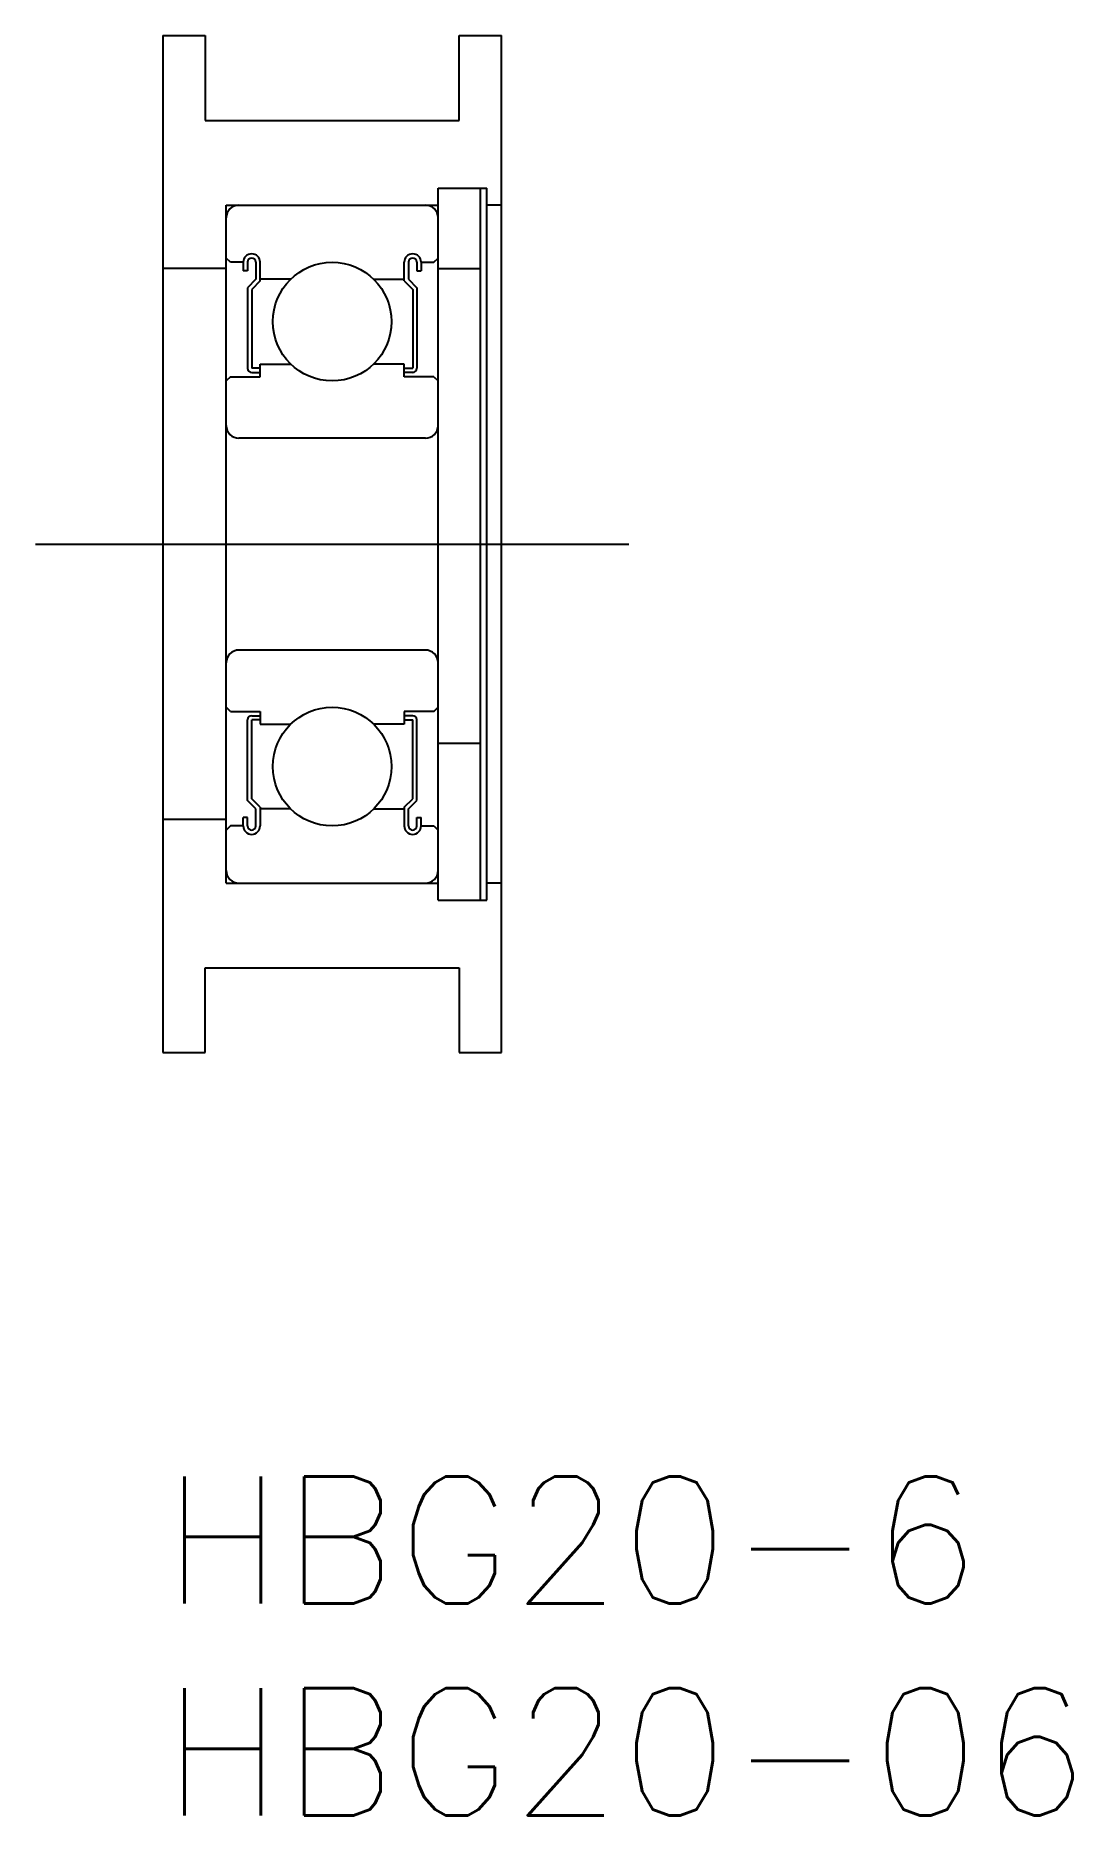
# Model space of a CAD drawing. Extents: x -3 to 21.5, y -8 to 34.
import ezdxf

# ---------------------------------------------------------------- set-up
doc = ezdxf.new("R2010")
doc.units = 0
doc.header["$LTSCALE"] = 0.5
doc.linetypes.add('CENTER', pattern=[50.8, 31.75, -6.35, 6.35, -6.35])
for name, color, linetype in [('MSM_CENTER', 1, 'CENTER'), ('MSM_CONTINUOUS', 7, 'CONTINUOUS'), ('MSM_PART_NUMBER', 7, 'CONTINUOUS')]:
    doc.layers.add(name, color=color, linetype=linetype)
doc.styles.get("Standard").update_dxf_attribs({"font": 'txt.shx', "height": 3, "bigfont": 'bigfont.shx'})

# ---------------------------------------------------------------- blocks, each defined once
blk = doc.blocks.new('*U8')
at = {"layer": 'MSM_PART_NUMBER'}
blk.add_text('HBG20-6', height=3, dxfattribs=at).set_placement((0, -3))
blk = doc.blocks.new('*U9')
at = {"layer": 'MSM_PART_NUMBER'}
blk.add_text('HBG20-06', height=3, dxfattribs=at).set_placement((0, -8))

msp = doc.modelspace()

# ---------------------------------------------------------------- linework, layer by layer
at = {"layer": 'MSM_CENTER'}
msp.add_line((-3, 22), (11, 22), dxfattribs=at)
at = {"layer": 'MSM_CONTINUOUS'}
for p, q in [((0, 34), (0, 10)), ((0, 34), (1, 34)), ((1, 34), (1, 32)), ((7, 32), (7, 34)), ((7, 34), (8, 34)), ((8, 10), (8, 34)), ((1, 32), (7, 32)), ((6.5, 13.6), (6.5, 30.4)), ((6.5, 30.4), (7.65, 30.4)), ((7.5, 13.6), (7.5, 30.4)), ((7.65, 13.6), (7.65, 30.4)), ((1.5, 30), (6.5, 30)), ((1.5, 14), (1.5, 30)), ((8, 30), (7.65, 30)), ((1.6, 28.65), (1.5, 28.75)), ((1.9, 28.65), (1.6, 28.65)), ((1.9, 28.65), (1.9, 28.45)), ((2, 28.65), (2, 28.45)), ((2.2, 28.65), (2.2, 28.25)), ((2.3, 28.209), (2.3, 28.65)), ((5.7, 28.209), (5.7, 28.65)), ((5.8, 28.65), (5.8, 28.25)), ((6, 28.65), (6, 28.45)), ((6.1, 28.65), (6.1, 28.45)), ((6.1, 28.65), (6.4, 28.65)), ((6.4, 28.65), (6.5, 28.75)), ((1.5, 28.5), (0, 28.5)), ((2, 28.45), (1.9, 28.45)), ((2.2, 28.25), (2, 28.05)), ((2.3, 28.209), (2.1, 28.009)), ((3.02, 28.25), (2.3, 28.25)), ((4.98, 28.25), (5.7, 28.25)), ((5.7, 28.209), (5.9, 28.009)), ((5.8, 28.25), (6, 28.05)), ((6, 28.45), (6.1, 28.45)), ((6.5, 28.5), (7.5, 28.5)), ((2, 28.05), (2, 26.15)), ((2.1, 28.009), (2.1, 26.15)), ((5.9, 28.009), (5.9, 26.15)), ((6, 28.05), (6, 26.15)), ((2.3, 26.15), (2.1, 26.15)), ((2.1, 26.05), (2.3, 26.05)), ((2.3, 26.25), (3.02, 26.25)), ((2.3, 25.95), (2.3, 26.25)), ((5.7, 26.25), (4.98, 26.25)), ((5.7, 25.95), (5.7, 26.25)), ((5.7, 26.15), (5.9, 26.15)), ((5.9, 26.05), (5.7, 26.05)), ((1.6, 25.95), (1.5, 25.85)), ((1.6, 25.95), (2.3, 25.95)), ((6.4, 25.95), (5.7, 25.95)), ((6.4, 25.95), (6.5, 25.85)), ((6.2, 24.5), (1.8, 24.5)), ((6.2, 19.5), (1.8, 19.5)), ((1.6, 18.05), (1.5, 18.15)), ((6.4, 18.05), (6.5, 18.15)), ((1.6, 18.05), (2.3, 18.05)), ((2, 15.95), (2, 17.85)), ((2.1, 17.95), (2.3, 17.95)), ((2.1, 15.991), (2.1, 17.85)), ((2.3, 17.85), (2.1, 17.85)), ((2.3, 18.05), (2.3, 17.75)), ((2.3, 17.75), (3.02, 17.75)), ((5.7, 17.75), (4.98, 17.75)), ((6.4, 18.05), (5.7, 18.05)), ((5.7, 18.05), (5.7, 17.75)), ((5.9, 17.95), (5.7, 17.95)), ((5.7, 17.85), (5.9, 17.85)), ((5.9, 15.991), (5.9, 17.85)), ((6, 15.95), (6, 17.85)), ((6.5, 17.3), (7.5, 17.3)), ((2.3, 15.791), (2.1, 15.991)), ((5.7, 15.791), (5.9, 15.991)), ((1.9, 15.35), (1.9, 15.55)), ((2, 15.55), (1.9, 15.55)), ((2.2, 15.75), (2, 15.95)), ((2, 15.35), (2, 15.55)), ((2.2, 15.35), (2.2, 15.75)), ((2.3, 15.791), (2.3, 15.35)), ((3.02, 15.75), (2.3, 15.75)), ((4.98, 15.75), (5.7, 15.75)), ((5.7, 15.791), (5.7, 15.35)), ((5.8, 15.75), (6, 15.95)), ((5.8, 15.35), (5.8, 15.75)), ((6, 15.35), (6, 15.55)), ((6, 15.55), (6.1, 15.55)), ((6.1, 15.35), (6.1, 15.55)), ((1.5, 15.5), (0, 15.5)), ((1.6, 15.35), (1.5, 15.25)), ((1.9, 15.35), (1.6, 15.35)), ((6.1, 15.35), (6.4, 15.35)), ((6.4, 15.35), (6.5, 15.25)), ((1.5, 14), (6.5, 14)), ((8, 14), (7.65, 14)), ((6.5, 13.6), (7.65, 13.6)), ((1, 12), (7, 12)), ((1, 10), (1, 12)), ((7, 12), (7, 10)), ((0, 10), (1, 10)), ((7, 10), (8, 10))]:
    msp.add_line(p, q, dxfattribs=at)
for centre in [(4, 27.25), (4, 16.75)]:
    msp.add_circle(centre, 1.4, dxfattribs=at)
for centre, radius, start, end in [((1.8, 29.7), 0.3, 90, 180), ((6.2, 29.7), 0.3, 0, 90), ((2.1, 28.65), 0.2, 0, 180), ((2.1, 28.65), 0.1, 0, 180), ((5.9, 28.65), 0.2, 0, 180), ((5.9, 28.65), 0.1, 0, 180), ((2.1, 26.15), 0.1, 180, 270), ((5.9, 26.15), 0.1, 270, 0), ((1.8, 24.8), 0.3, 180, 270), ((6.2, 24.8), 0.3, 270, 0), ((1.8, 19.2), 0.3, 90, 180), ((6.2, 19.2), 0.3, 0, 90), ((2.1, 17.85), 0.1, 90, 180), ((5.9, 17.85), 0.1, 360, 90), ((2.1, 15.35), 0.2, 180, 0), ((2.1, 15.35), 0.1, 180, 0), ((5.9, 15.35), 0.2, 180, 0), ((5.9, 15.35), 0.1, 180, 0), ((1.8, 14.3), 0.3, 180, 270), ((6.2, 14.3), 0.3, 270, 0)]:
    msp.add_arc(centre, radius, start, end, dxfattribs=at)

# ---------------------------------------------------------------- block references
for name in ['*U8', '*U9']:
    msp.add_blockref(name, (0, 0), dxfattribs=at)

doc.saveas('drawing.dxf')
